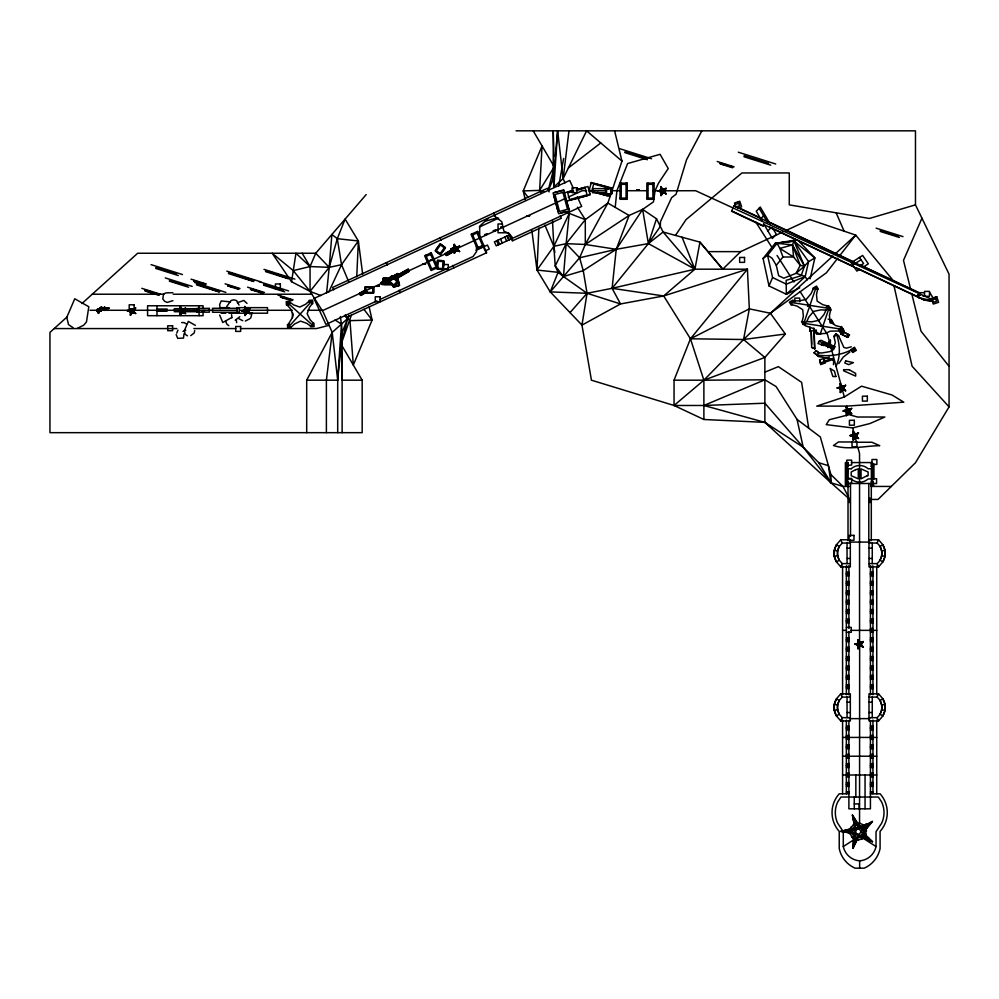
<?xml version="1.0" encoding="UTF-8"?>
<svg xmlns="http://www.w3.org/2000/svg" width="999" height="999" viewBox="0 0 999 999"><rect width="100%" height="100%" fill="white"/><g stroke="black" fill="none" stroke-linecap="round" stroke-linejoin="round"><path stroke-width="1.5" d="M99.863 310.352L99.101 309.528L99.863 310.227M833.441 364.66L833.715 361.463L832.517 359.328L818.818 356.543L814.073 352.772L816.108 350.649L818.568 352.722L821.603 353.009L829.769 351.636L833.154 349.75L835.301 342.645L833.89 335.939L835.938 333.828L838.661 335.889L843.88 347.502L846.528 348.127L851.31 346.79M830.244 323.064L831.218 319.343L831.493 322.502M356.755 276.748L358.354 240.971L345.105 219.093L337.3 238.686L329.22 267.357L326.586 293.044M848.725 498.464L830.918 482.742L818.843 462.749L803.221 447.215L764.872 422.377L703.883 419.493L674.05 405.482L591.433 380.182L581.967 325.112L550.249 291.908L537 270.042L538.886 228.034M541.371 192.745L539.635 190.384L542.045 145.954L523.251 190.934L525.237 199.763M99.95 308.329L99.875 309.465L100.724 309.665M101.361 308.703L101.423 307.655M103.172 309.265L103.259 307.829L107.467 307.817M103.284 309.053L103.259 307.817M104.87 309.215L104.945 308.092M337.699 432.667L337.699 380.182L341.458 324.101L340.347 316.521M437.712 269.068L442.545 269.393M438.299 260.439L443.131 260.764M443.369 265.821L443.893 261.638M566.321 212.337L569.243 213.424L566.146 243.656L579.62 257.767L583.241 270.617L587.062 293.281L581.967 325.112L620.541 303.946L663.686 295.954L747.414 269.193L690.459 338.786L674.05 380.182L674.05 405.482L703.883 380.182L743.568 339.51L749.337 308.866L747.414 269.193L694.917 269.193L612.1 288.324L587.062 293.281L550.249 291.908L579.62 257.767L585.302 244.468L607.854 203.084L621.965 161.089L586.613 130.832L563.149 178.609L553.896 186.913L557.654 130.832L563.149 178.609L565.022 182.867M245.167 312.65L244.942 315.472L246.054 313.049L245.467 314.298L245.167 312.65L244.942 315.472C248.439 312.562 242.582 312.774 244.393 309.827C246.99 307.405 246.054 312.337 245.279 308.117L246.541 309.553L245.579 309.752L245.442 308.903L246.603 309.852L245.279 308.117L245.642 310.052L245.442 308.903L244.193 310.277M661.188 192.844L660.988 195.592C663.573 194.156 660.426 191.009 661.513 194.418L662.075 193.244L660.988 195.592L661.213 192.782L661.513 194.418L662.112 193.182M840.584 389.697L840.359 392.52L841.483 390.097L840.883 391.346L840.584 389.697L840.359 392.52C842.981 390.971 839.722 388.012 840.883 391.346L841.445 390.172M853.421 437.437L853.233 440.197C855.856 438.698 852.622 435.664 853.758 439.011L854.32 437.837L853.233 440.197L853.458 437.375L853.758 439.011L854.345 437.774M180.494 312.537L180.27 315.347C182.892 313.798 179.633 310.839 180.794 314.173L181.356 312.999L180.27 315.347L180.469 312.6L180.794 314.173L181.393 312.924M857.504 643.144L858.054 648.788L859.165 646.378L857.766 645.804C855.731 640.646 861.5 644.917 858.391 641.445L859.652 642.869L858.69 643.069L858.553 642.22L859.714 643.169L858.391 641.445L858.753 643.368L858.553 642.22L857.304 643.593M306.693 432.667L306.693 380.182L337.699 380.182L332.205 332.405L323.451 312.512L310.052 291.383L329.22 267.357L331.88 234.478L337.3 238.686L358.354 240.971L362.674 274.201M782.891 231.98L740.659 251.636L722.752 269.193L699.949 242.133L663.099 232.018L648.363 243.594L616.233 249.313L583.241 270.617L563.473 276.536L558.066 272.327L537 270.042L553.846 246.328L566.146 243.656L585.302 244.468L629.108 215.459L616.233 249.313L612.1 288.324L620.541 303.946L587.062 293.281L563.473 276.536L566.146 243.656L585.302 219.63L607.854 203.084L629.108 215.459L642.644 209.403L653.483 201.86L655.082 190.709L658.516 183.104L668.244 168.556L660.089 154.308L627.609 163.549L616.895 190.709L615.209 207.367M348.888 315.622L347.739 318.469L341.458 324.101L342.12 332.405L341.109 344.243L362.175 380.182L362.175 432.667L49.95 432.667L49.95 332.405L66.883 317.12M553.896 186.913L553.246 178.609L553.995 169.73M337.699 380.182L342.12 332.405L347.739 318.469L341.109 344.243L351.523 314.735M548.738 189.76L553.246 178.609L557.654 130.832M101.086 309.378C98.139 305.994 102.01 309.865 100.337 307.704M100.662 307.979L101.748 307.03L99.813 307.979M129.67 311.488L129.87 310.052L130.507 312.625L132.755 312.862L133.791 311.75L135.689 313.511L133.129 312.475L135.689 313.511L133.791 311.75L132.755 312.862M129.57 311.014L131.144 311.176L130.981 308.991M133.991 310.077C133.142 314.248 135.302 308.491 132.48 309.328L131.244 310.252M244.393 309.827L242.932 311.039L244.218 311.213L241.646 310.901L244.318 310.239L242.932 311.039L244.293 311.226L244.318 310.239L246.84 308.753L248.052 309.453M244.193 311.676L244.493 310.302L239.797 310.277M245.142 312.537L245.18 309.915M248.401 312.188L247.565 311.376L249.001 312.724L246.903 312.1L248.401 312.188L247.789 311.588L247.128 312.312L249.001 312.724C248.227 310.102 245.517 312.912 248.401 312.188C249.25 307.505 247.552 316.221 244.655 312.487M453.583 248.114L454.832 246.728L455.044 247.889L454.67 245.966L456.006 247.69L454.845 246.741L454.982 247.59L455.944 247.39L454.67 245.966C457.954 249.313 451.723 245.704 454.183 248.651M453.683 249.063L452.322 248.888L453.796 248.089L451.048 248.751L453.683 249.063L453.796 248.089L452.322 248.888L453.683 249.063L453.783 247.677M455.457 250.899L454.345 253.309L454.557 250.499L454.87 252.135L455.457 250.899L454.87 252.135L454.533 250.562L454.345 253.309L455.432 250.961C451.748 249.85 459.265 252.46 457.717 248.551C458.916 245.667 452.197 247.327 456.231 246.591M457.717 249.962L457.917 248.102M664.372 192.245L665.122 188.998L663.973 189.623L666.233 188.361C661.837 188.636 667.394 194.493 661.076 192.944C658.029 187.962 664.61 191.371 661.326 188.249L662.599 189.673L661.638 189.885L661.488 189.023L662.662 189.972L661.326 188.249L661.7 190.185L661.488 189.023L660.239 190.409M660.252 191.808L660.376 190.372L657.704 191.034L660.339 191.346L658.978 191.171L660.439 190.372L658.978 191.171L660.277 191.346L657.704 191.034L660.439 190.372M662.412 193.369L661.201 192.67L661.55 189.31M839.51 388.249C840.758 392.694 838.311 383.141 843.106 386.176C847.115 388.686 838.748 391.396 843.119 389.86M839.635 388.261L838.348 388.087L839.747 387.287L837.075 387.949L839.709 388.274L839.747 387.287L837.075 387.949L839.709 388.274L841.782 390.297M840.409 388.811L840.921 386.238L842.257 385.801M846.128 412.649C848.301 415.434 845.142 407.779 843.119 411.076L845.766 411.388L844.392 411.201C845.741 407.492 851.273 410.839 849.162 409.29M845.666 411.85C845.841 406.918 849.1 412.3 846.752 408.291L848.014 409.715L847.052 409.915L846.915 409.066L848.076 410.015L846.752 408.291L847.115 410.214L846.915 409.066M846.615 412.699L846.965 409.353L848.301 408.916M849.787 410.876C849.4 414.398 850.823 408.816 849.4 411.301L848.938 412.774L847.352 413.361C845.604 410.776 849.225 412.362 846.965 413.998L846.777 412.1L847.839 413.411L849.724 412.063L851.685 413.861L849.075 412.787L850.723 413.012L849.787 412.112L851.685 413.861L849.075 412.787M852.946 437.212L855.768 437.325L856.218 435.864C858.478 434.153 854.857 440.422 852.946 437.212C850.936 435.102 854.47 431.943 856.343 434.178M855.132 433.466L849.937 435.626L852.584 435.939L852.684 434.553M852.484 436.401L852.784 435.027L849.937 435.626L852.584 435.939L851.223 435.764L852.609 434.965M853.321 437.537L853.471 434.64M858.091 645.092L858.603 642.507C865.808 642.057 857.542 646.465 862.1 646.041L860.239 645.629L860.901 644.904L861.513 645.516L860.014 645.429L862.1 646.041L860.676 644.705L861.513 645.516M850.649 831.355L850.624 828.908L840.683 831.393L850.249 832.529L845.441 831.892L849.25 832.392M851.023 831.468L850.886 827.384L854.782 823.9L858.89 826.335L859.128 827.459L855.569 828.221L854.182 821.041L858.89 826.335M849.774 832.492L851.885 837.274L853.695 837.462L853.084 834.577L855.644 833.104L856.006 829.657L853.808 827.684L855.007 824.999L859.977 823.363L863.148 824.774L863.523 826.56L860.589 826.248L858.403 824.275M865.509 835.888L866.233 828.995L865.496 830.656M335.027 319.967L341.458 324.101L332.205 332.405L326.386 380.182L326.386 432.667M563.149 178.609L568.968 130.832M184.041 333.691L183.491 338.099L177.71 338.349L176.161 334.64M98.976 310.19L98.339 309.415L100.025 309.003L100.862 310.614L98.913 309.89L99.276 308.928L100.175 309.34M99.226 310.452L98.726 309.003A2.01 2.01 0 0 1 100.187 308.566L100.587 309.303M99.875 309.315L100.1 308.216L101.636 308.079L101.998 309.702L99.5 309.74L101.186 310.677M100 309.503L100.2 308.304M101.511 308.679L101.361 308.629M101.723 309.465L101.623 308.192L100.037 308.204M104.77 309.066L104.895 308.229M106.031 308.629L104.907 309.078M320.766 295.517L310.052 291.383L291.546 281.718L295.966 253.247L310.052 266.546L329.22 267.357L341.521 264.685L358.354 240.971M292.407 317.582L293.144 314.46L290.334 308.616L287.387 305.332L287.237 302.485L290.085 302.335L293.669 304.907L299.775 307.068L305.632 304.258L308.916 301.311L311.75 301.161L311.913 304.008L309.34 307.592L307.18 313.698L309.977 319.555L312.924 322.839L313.087 325.674L310.239 325.836L306.656 323.264L300.537 321.104L294.693 323.913L291.408 326.848L288.561 327.01L288.411 324.163L292.407 317.582L292.407 312.675M99.788 311.176L98.039 310.289M99.376 311.538L101.886 309.44M558.753 186.039L563.623 158.441M701.872 130.832L686.525 159.778L676.061 194.268L671.64 197.627L660.439 221.79L660.327 226.436L648.363 243.594L612.1 288.324L663.686 295.954L694.917 269.193L699.949 242.133L722.752 269.193M821.365 345.13L822.989 342.545L834.103 347.677L832.629 349.8L831.28 348.214L826.086 345.816L817.981 343.569L819.093 341.283L820.966 340.234L835.464 346.915M833.99 349.038L834.252 347.689L832.891 348.451M194.718 330.582L194.193 332.992L190.747 335.627M457.13 248.351L457.417 247.103L456.381 247.652L457.417 247.103L456.868 248.501L458.104 246.703L456.643 247.502M863.848 827.597L862.349 830.481L860.526 827.334L866.932 823.788L863.336 829.919L861.513 826.76L864.372 825.274L860.526 827.334L866.932 823.788L862.349 830.481L863.361 827.884M796.003 239.96L775.099 243.419L763.086 258.479L768.993 285.926L786.35 294.28L805.194 276.548L808.591 261.638L814.872 257.929L798.513 240.784M810.102 278.846L814.872 257.929L793.993 241.096L775.099 243.419L793.993 241.096L797.489 239.71M98.077 312.537L99.45 311.326L98.052 309.34L97.627 310.527L99.013 311.213M99.725 311.014L99.4 310.976M548.351 189.673L553.871 168.194M99.713 309.228C99.75 306.93 102.697 310.926 100.936 308.691M250.737 317.969L252.085 312.812M591.87 190.784L593.681 184.016L609.165 188.162M607.142 195.717L595.941 192.482M99.8 308.891L100.449 308.466A3.696 3.696 0 0 0 98.464 309.091L98.489 309.94L99.326 309.815M682.042 237.213L694.917 269.193L648.363 243.594L656.505 218.793L642.644 209.403L616.233 249.313L579.62 257.767M843.218 331.418L840.396 326.848L835.751 325.599L830.057 322.003L829.445 315.409L830.456 310.801L827.459 305.956L822.814 304.707L817.12 301.124L816.495 294.518L817.519 289.922L816.008 287.5L803.845 323.289L841.895 329.27M802.859 323.876L806.755 321.566L808.815 317.12L813.636 311.376L821.066 309.852L826.036 310.115L829.944 307.792M826.036 310.115L823.975 314.548L819.168 320.304L811.725 321.828L806.755 321.566M816.383 330.032L816.383 333.703L820.354 333.691L828.958 308.379L790.896 302.41L792.407 304.832L797.04 306.081L802.734 309.665L803.358 316.271L802.347 320.866L805.344 325.711L813.136 328.484L815.684 330.557L816.383 333.703L821.29 333.703M239.785 316.733L235.177 320.292M101.249 309.328L100.649 311.176M834.327 550.349L836.425 544.755L840.758 539.772L850.324 539.772L850.324 566.883L840.758 566.883L836.425 561.9L834.327 556.318L834.327 550.349L837.599 550.936L839.285 546.453L842.257 543.044L850.324 543.044M868.993 543.044L877.06 543.044C883.328 548.151 883.328 558.503 877.06 563.611L868.993 563.611M884.977 556.318L882.891 561.9L878.546 566.883L868.993 566.883L868.993 539.772L878.546 539.772L882.891 544.755L884.977 550.349L884.977 556.318L881.717 555.719M834.327 704.395L836.425 698.801L840.758 693.83L850.324 693.83L850.324 720.928L840.758 720.928L836.425 715.958L834.327 710.364L834.327 704.395L837.599 704.982L837.599 709.777L839.285 714.248L842.257 717.657L850.324 717.657M837.599 704.982L839.285 700.499L842.257 697.09L850.324 697.09M868.993 697.09L877.06 697.09C883.328 702.197 883.328 712.549 877.06 717.657L868.993 717.657M884.977 710.364L882.891 715.958L878.546 720.928L868.993 720.928L868.993 693.83L878.546 693.83L882.891 698.801L884.977 704.395L884.977 710.364L881.717 709.777M663.523 190.797L664.76 188.998L663.036 189.947L664.06 189.385L663.786 190.634L663.299 189.785L664.76 188.998L663.523 190.797L664.06 189.385L663.036 189.947L663.523 190.797L695.629 190.709L734.228 208.479M97.964 312.999L99.201 313.012L98.102 312.662M176.736 333.142L177.959 330.057M550.249 291.908L558.066 272.327L557.567 269.268M793.993 241.096L792.419 244.88L793.593 257.005L800.236 265.334L804.457 266.121L808.591 261.638L793.993 241.096L804.457 266.121L801.161 275.687L786.151 280.344L786.35 294.28L799.724 287.837M768.993 285.926L772.577 277.535L767.557 255.269L777.085 243.319L792.419 244.88L804.457 266.121L796.141 273.289L783.815 278.197L778.671 275.724L776.298 265.334L772.077 258.229L767.557 255.269L763.086 258.479M98.152 309.453L97.103 311.388C98.514 313.886 99.338 309.765 98.127 312.412M921.94 218.219L903.496 260.364L910.576 289.011M130.132 312.3L131.543 312.862L130.944 314.098L130.607 312.525L130.419 315.272L133.017 311.838M134.003 311.476L133.404 310.951L134.553 308.679L133.404 309.303L134.091 310.552M182.605 312.924C186.401 310.152 178.609 315.721 179.67 310.639M180.569 309.215L181.681 308.579L183.379 309.328M182.867 311.913L181.206 313.074M245.766 310.439L247.69 309.128M247.527 312.038L246.303 312.949M247.277 313.049L248.614 310.739M453.883 248.152L454.408 246.978M454.57 247.752L456.081 248.089L455.744 246.541M456.668 250.899L457.917 249.513M661.076 192.944L660.664 190.16M661.813 190.572L663.049 189.648C666.271 188.711 658.466 189.373 662.886 188.873M661.925 193.319L664.273 191.771M664.572 191.796L663.985 191.271L664.672 190.871M663.324 193.182L664.31 192.02L666.258 193.831L663.711 192.795L666.258 193.831L664.36 192.07L665.309 192.969L663.711 192.795L665.309 192.969L664.36 192.07M839.61 388.736L840.659 386.388M841.183 387.487L842.419 386.576L841.77 385.751M842.632 389.81L842.956 389.086M842.694 390.097L843.68 387.462L843.106 386.176M843.943 387.312L843.743 389.16M846.49 412.987L846.091 410.202M847.239 410.601L848.476 409.69L847.814 408.866M848.738 413.211L849 412.2M853.733 433.628L853.945 434.777L853.571 432.842L854.894 434.577L853.733 433.628L853.87 434.478L854.832 434.278L853.571 432.842C854.632 436.963 854.969 432.018 852.484 435.002M854.058 435.164L855.294 434.253L856.905 435.464M855.569 437.774L855.818 436.75M857.766 645.804C863.398 647.727 856.88 643.768 858.054 648.788L859.165 646.378L858.578 647.614L857.567 644.855L856.031 644.367L858.291 643.231M858.878 643.768L860.114 642.844L861.725 644.068M860.389 646.378L861.363 643.731M850.886 827.384L850.137 829.045L851.722 828.134M850.161 834.277L850.898 832.617L853.084 834.577M856.006 829.657L859.39 828.945L860.589 826.248M857.617 836.7L858.079 835.651L854.744 834.165L854.982 842.269L857.617 836.7L856.18 839.572L854.744 834.165L854.982 842.269L858.079 835.651L856.18 839.572M856.98 839.622L853.758 837.886L852.946 848.363L856.98 839.622L854.882 843.993L853.758 837.886L852.946 848.363L857.092 839.372L854.882 843.993M866.245 834.227L864.672 835.139L864.06 832.254L865.259 829.557L864.098 827.559M861.613 839.372L862.349 837.711L859.415 837.399L856.867 838.873L858.216 840.097L863.186 838.461M133.891 310.152L134.553 308.679L133.342 309.34L135.664 308.042L133.829 310.19L135.664 308.042L133.404 309.303M457.317 247.327L459.577 246.066L457.754 248.214L458.466 246.716L456.393 247.365M843.343 386.538L845.604 385.277L843.768 387.425L844.492 385.914L842.419 386.576M856.705 435.064L857.367 433.591L856.218 434.215L858.478 432.954L856.705 435.064L858.478 432.954L856.218 434.215L856.705 435.064L857.367 433.591L856.155 434.253M861.525 643.656L862.174 642.195L861.038 642.807L863.298 641.545L861.525 643.656L863.298 641.545L861.038 642.807L861.525 643.656L862.174 642.195L860.976 642.844M865.858 829.282L868.293 823.825L865.097 825.549L872.439 821.428L865.858 829.282L864.41 827.309M840.758 566.883L842.257 563.611L850.324 563.611M877.06 543.044L878.546 539.772M840.758 720.928L842.257 717.657M877.06 697.09L878.546 693.83M328.683 292.095L341.521 264.685L337.3 238.686M454.707 249.775L455.207 250.949L455.719 249.9L454.707 249.775L454.895 251.673L455.719 249.9L454.832 249.5M454.895 251.673L455.594 250.175L455.207 250.949M763.935 224.375L763.149 226.061L731.543 211.189L734.19 205.582L760.289 217.869M765.796 220.454L854.133 262.125M763.848 224.588L924.262 300.075L931.905 300.999M933.403 301.223L924.262 300.075M246.054 313.049L245.467 314.298L245.13 312.724M457.08 246.965L457.817 248.177L458.466 246.716L457.255 247.365L457.492 249.75M843.768 387.425L844.492 385.914L843.281 386.576L843.83 387.387L845.604 385.277L843.281 386.576M850.087 410.901L850.536 409.041L848.476 409.69M859.14 646.44L858.578 647.614L858.278 645.978M821.89 344.842L822.989 342.545M854.108 437.824L854.495 437.05L853.596 436.65L854.108 437.824L854.62 436.775L853.72 436.376L853.783 438.561L854.62 436.775L853.783 438.561L853.72 436.376L854.108 437.824L855.993 437.537M566.146 243.656L555.219 265.984L558.066 272.327M835.963 366.496C840.796 356.618 839.959 344.63 836.625 334.403L835.938 333.828M838.81 363.536L843.231 357.093L849.899 351.998M306.693 380.182L332.205 332.405M846.066 466.608L846.74 465.459L848.014 466.608L846.066 466.608L846.066 463.261L848.014 463.261M847.651 465.984L846.428 465.984L846.428 463.886L847.651 463.886L847.352 483.291L848.014 484.44L846.066 484.44L846.74 483.291L846.74 460.139L851.648 460.139L851.648 465.047L846.428 465.372L847.651 465.372L847.651 464.085L846.428 464.085L847.651 464.085M871.303 466.608L871.965 465.459L873.251 466.608L871.303 466.608L871.303 463.261L871.965 464.41L876.872 464.41L876.872 459.503L871.965 459.503L871.965 483.291L871.303 484.44L873.251 484.44L872.577 483.291L872.889 463.886L871.665 463.886L871.665 465.984L872.889 465.984L872.889 463.886M516.046 130.832L915.471 130.832L915.471 204.857L949.05 274.151L949.05 406.88L915.471 462.749L878.046 499.438L870.629 499.438M527.784 196.915L523.251 190.934L539.635 190.384L554.245 166.771L533.191 130.832M675.486 235.414L686.088 219.568L741.957 172.952L789.272 172.952L789.272 204.857L869.417 218.469L915.471 204.857M456.868 248.501L458.104 246.703L456.381 247.652M841.021 333.941L842.644 331.568L844.043 332.192L849.475 335.002L847.851 337.375L840.634 333.803L847.851 337.375M842.419 334.565L844.043 332.192M846.553 336.825L848.176 334.465L849.475 335.002M98.764 309.653L99.313 310.102L98.664 309.315A1.786 1.723 -41.4 0 1 99.713 308.479L100.125 308.641A1.786 1.786 0 0 0 98.839 309.041M226.661 306.643L231.044 300.487L233.828 299.825L236.663 300.637L239.061 305.07M435.801 251.311L439.71 254.171M440.909 244.33L444.805 247.19M837.724 258.217L826.373 272.814L770.379 313.236L743.568 339.51L690.459 338.786L663.686 295.954M839.622 255.781L855.718 235.102L892.644 279.857M776.298 265.334L782.941 257.005L793.593 257.005L779.882 248.426L777.085 243.319M457.754 248.214L459.577 246.066L457.255 247.365M849.824 410.539L851.66 408.391L849.038 409.565L849.2 410.339M366.183 194.58L315.746 253.247L310.052 266.546L310.052 291.383L293.269 270.617L272.19 253.247L291.546 281.718M703.883 419.493L703.883 380.182L690.459 338.786L749.337 308.866L770.379 313.236L785.364 334.003L764.872 357.455L703.883 380.182L674.05 380.182M570.029 312.612L587.062 293.281M288.561 327.01L311.75 301.161M130.494 308.941L129.97 310.115L130.657 309.715M132.954 312.412L131.993 311.551L133.404 310.951M183.029 312.687L182.018 312.4L182.168 311.276M182.929 312.5L183.591 311.775L185.539 313.574L182.992 312.55L185.539 313.574L183.591 311.775L184.59 312.724L182.992 312.55L184.59 312.724L183.641 311.825M247.702 312.812L246.516 311.75L247.927 311.139M456.868 250.449L455.919 249.588L457.33 248.976L456.456 247.327M457.005 250.462L457.704 249.787L459.602 251.548L457.055 250.512L459.602 251.548L457.704 249.787L458.653 250.687L457.055 250.512L458.653 250.687L457.704 249.787M663.523 192.732L662.574 191.87L663.985 191.271M842.894 389.647L841.945 388.798L843.356 388.186M843.73 388.986L843.019 389.672L845.629 390.746L843.73 388.986L845.629 390.746L843.019 389.672L844.679 389.885L843.73 388.986L844.679 389.885L843.081 389.722M848.151 412.687L847.989 411.913L849.4 411.301M854.982 437.25L854.807 436.476L856.218 435.864M860.576 645.928L859.627 645.067L861.038 644.455M860.713 645.941L861.363 645.217L863.323 647.027L860.763 645.991L863.323 647.027L861.363 645.217L862.362 646.166L860.763 645.991L862.362 646.166L861.425 645.267M859.415 837.399L858.803 834.515L861.126 831.942L864.06 832.254M861.088 836.625L863.523 833.915L862.674 833.141L860.239 835.851L868.019 838.136L863.523 833.915L865.821 836.163L860.239 835.851L868.019 838.136L862.674 833.141L865.821 836.163M760.726 218.818L763.586 215.734M767.894 230.956L770.753 227.872M847.651 482.33L846.428 482.33L847.651 482.33L847.651 483.616L846.428 483.616L851.648 483.291L851.648 478.384L846.74 478.384M872.577 464.41L871.965 464.41M872.889 482.33L871.665 482.33L872.889 482.33C871.353 484.727 872.664 482.904 876.573 483.616L876.573 478.708L871.665 478.708L871.665 483.828L872.889 483.828M818.818 356.543L816.782 355.057L819.08 352.659M834.315 336.8L836.625 334.403L838.661 335.889M98.077 309.315L97.115 311.126L96.965 309.765L98.089 308.691L99.026 309.315L98.077 308.728L97.115 310.364M387.987 279.533L396.953 274.363L397.877 275.961L388.911 281.131L387.987 279.533L392.07 275.612L398.189 281.718L393.606 286.301L388.074 280.756M389.947 278.059L391.496 276.186M390.359 278.471L392.07 276.76M393.032 285.726L389.235 281.593M397.602 281.144L394.468 278.334M98.239 309.203L97.09 310.477M487.662 218.769L479.695 226.186L479.695 236.751M98.027 308.903L97.415 310.152M770.379 313.236L832.954 255.944M835.239 253.858L855.718 235.102L809.652 219.518L785.714 230.669M98.277 309.578L97.615 309.927M98.227 310.364L99.638 311.151M97.103 311.388L98.377 310.227M98.714 310.677L99.45 308.766L101.948 309.503M99.038 310.976L99.301 311.463M81.881 303.584L137.662 253.247L315.746 253.247L329.22 267.357M244.056 311.263C245.979 308.978 245.429 312.837 243.269 311.176L245.017 310.414L244.917 311.388L244.056 311.263L245.329 310.452L243.269 311.176L245.217 311.426L244.056 311.263L245.03 312.812M660.114 191.396C662.025 189.111 661.475 192.969 659.328 191.308L661.076 190.547L660.963 191.521L660.114 191.396L661.375 190.572L659.328 191.308L661.276 191.546L660.514 191.658M852.347 435.989C854.27 433.703 853.72 437.562 851.56 435.901L853.308 435.139L853.208 436.113L852.347 435.989L853.621 435.164L851.56 435.901L853.508 436.138L852.347 435.989L854.595 437.674M850.549 831.93L853.221 829.557L854.357 829.682L853.983 833.303L846.727 832.404L853.221 829.557M249.85 318.743L245.367 321.029M99.925 308.129C101.111 305.706 104.133 308.791 101.573 309.078M101.074 309.19L101.611 310.002M100.574 308.192C100.899 311.388 103.421 307.18 102.173 308.666M568.381 167.957L600.774 142.957M850.836 831.955L854.357 829.682L846.727 832.404L853.983 833.303L849.662 832.716L852.846 833.191M859.652 868.168L859.652 860.838A18.082 18.082 0 0 1 843.293 846.553L853.333 840.084M852.759 265.022L861.051 259.777M860.039 265.771L863.586 263.524L859.477 257.455M859.427 269.48L856.88 271.091L851.185 262.7L862.649 255.444L868.343 263.836L863.248 267.058M844.317 396.978L861.538 386.176L892.02 394.992L903.783 402.185L846.777 406.118L816.732 406.118L844.317 396.978L842.294 389.473M790.896 302.41L793.818 300.687L798.788 300.949L806.218 299.413L811.038 293.669L813.099 289.223L816.008 287.5M792.232 304.558L791.245 305.145L789.397 302.173L792.969 300.062L793.481 300.874M817.344 289.648L818.331 289.061L816.495 286.089L812.924 288.212L813.436 289.023M802.509 321.154L801.523 321.74L803.346 324.675L804.332 324.088M826.235 307.055L828.608 305.644L831.268 309.94L830.281 310.527M804.67 324.638L805.469 324.163M805.169 325.437L805.194 324.338M840.571 327.123L841.558 326.536L844.205 330.831L840.646 332.942L838.586 329.62M839.235 329.97L841.495 328.621M839.31 330.095L841.57 328.746M842.881 328.683L838.985 330.994L830.194 331.156L825.549 333.466L820.354 333.691M841.146 330.681L842.332 329.982M839.922 331.78L841.32 330.956M851.697 349.662C841.195 355.357 828.508 356.643 816.782 355.057M851.435 350.362L854.008 348.826M852.259 351.685L854.832 350.149L853.508 348.002M131.481 312.724L132.168 312.325M181.356 309.303L182.168 308.629M179.52 311.563L181.855 311.626M182.018 312.4L180.482 312.412M246.678 312.525L246.366 313.249M359.603 293.581L360.514 295.18M365.834 289.985L366.758 291.583M390.072 277.272L381.006 282.505L382.242 284.64L390.447 279.895M381.168 282.767L382.08 284.365M389.373 278.034L382.018 282.28L382.942 283.866L387.837 281.044M396.84 274.163L387.837 279.27M386.95 280.145L387.862 281.73M398.002 273.751L398.613 275.524M397.202 275.824L398.114 277.422M408.254 269.443L409.178 271.041M445.404 253.709L446.316 255.307M447.515 254.97L456.481 249.8M456.081 250.362L455.756 251.086M456.93 249.875L457.617 249.475M455.269 251.036L457.092 250.649M661.226 190.035L660.439 189.96M662.05 193.044L662.737 192.657M840.596 386.963L839.809 386.875M841.42 389.972L842.107 389.573M845.966 410.477L846.653 410.077M854.32 434.14L855.856 434.128M861.163 642.782L858.341 642.657M859.103 646.241L859.789 645.841M851.26 829.17L853.808 827.684M823.426 345.542L824.774 344.792M826.086 345.816L827.447 345.055M865.234 825.449L872.439 821.428L865.621 829.42L868.293 823.825L864.922 825.649M231.606 317.607L222.765 322.49L219.655 315.035M839.809 387.3L838.348 388.087L839.709 388.274M852.684 434.965L851.223 435.764L852.509 435.939M846.802 831.156L850.898 828.933L840.683 831.393L849.113 832.392M77.51 328.246L83.691 325.212L86.463 321.953L88.824 306.743L74.75 298.776L66.783 317.332L68.506 324.575L73.014 327.647M479.408 226.998L498.701 218.094M555.769 202.909L323.326 310.277L307.817 310.277M557.167 202.26L565.496 198.414M568.281 197.128L582.167 190.709L586.563 190.709M476.098 250.287L487.45 245.055L489.285 249.038L485.764 250.674M376.873 300.936L325.949 324.438L313.973 298.501L569.717 180.457L573.501 188.649M379.695 299.625L473.051 256.531L476.486 251.711L476.486 246.241M183.017 331.468L185.777 330.194M97.527 310.652L96.878 311.139L97.59 311.039M97.552 310.801L97.665 311.426M97.565 311.001L98.239 310.701M472.602 234.915L477.047 232.967M426.211 256.343L430.656 254.395M477.01 248.002L483.653 245.105M430.631 269.43L437.262 266.533M849.237 486.438L842.994 486.438L830.918 482.742L803.221 447.215L797.04 419.405L776.086 386.551L764.872 379.82L703.883 405.482L674.05 405.482M100.062 308.978L100.699 308.703M764.872 372.152L778.371 366.645L801.635 382.367L808.691 428.196M807.142 279.932L805.194 276.548L786.35 284.166L772.577 277.535M809.889 331.181L809.964 327.297L809.889 331.181L813.898 330.544M811.663 347.34L814.772 348.713L811.663 347.34L811.213 330.919L811.7 344.305M100.462 307.792L101.461 309.053M237.312 302.759L243.868 300.437L247.015 303.434M820.716 364.51L819.642 359.89L823.775 358.516L824.674 361.513L820.541 362.887L820.716 364.51L824.849 363.137L823.775 358.516M823.825 358.966L829.345 357.13M824.475 361.139L832.754 358.379M833.266 359.428L824.6 362.3L824.849 363.137M735.014 204.545L738.835 203.284M737.649 208.167L741.608 206.855L739.797 201.249L734.515 202.997L735.826 207.055L739.647 205.794L738.336 201.736M931.992 300L935.813 298.738M932.804 302.497L936.625 301.236L935.314 297.19M172.914 300.674L167.12 302.41L164.523 301.223L162.775 298.851L163.599 293.868L166.171 292.907L172.864 292.707M100.637 311.126L101.286 309.29M484.94 221.291L496.94 217.919M553.621 194.867L558.154 211.8M564.522 192.795L573.326 190.447M576.248 189.66L587.961 186.513L590.209 194.867L566.758 201.149M573.389 190.672L567.482 192.008M577.772 189.498L585.002 187.312M573.538 191.234L567.694 192.795L569.505 199.575L587.037 194.867L585.214 188.099L576.46 190.447M589.135 194.305L589.997 194.081M569.655 200.137L587.25 195.667M568.843 208.941L566.183 200.574M565.209 211.413L560.039 213.411M393.606 278.084L397.352 277.085L399.6 285.439L393.344 287.113L392.407 283.616M394.443 278.709L396.778 278.084L398.601 284.852L393.918 286.114M397.565 277.872L399.388 284.653M329.096 325.324L316.496 328.571L240.447 328.571M852.646 427.922L869.954 423.539L884.852 417.02L857.479 417.02L849.075 414.672L829.332 419.73L826.223 424.625L852.646 427.922L854.195 433.653M100.375 311.051L101.336 310.814M293.269 270.617L310.052 266.546L302.173 253.247M453.796 248.089L451.048 248.751L453.621 249.051M244.393 310.252L241.646 310.901L244.293 311.226M104.808 307.942L102.86 308.004M109.415 307.942L103.259 307.979M108.841 308.616L106.893 308.679M131.131 309.865C133.479 308.828 130.057 310.639 130.919 308.703M181.606 308.791L180.394 307.642L180.644 309.003L180.132 306.381L181.606 308.791L180.644 309.003L180.132 306.381L181.606 308.791L180.394 307.642L180.632 308.928M246.84 308.753L245.317 309.116L245.067 307.767L246.278 308.916L245.067 307.767L245.304 309.053L244.792 306.506L246.254 308.841L244.792 306.506L245.317 309.116M846.765 409.215L846.54 407.929L847.739 409.078L846.265 406.668L846.79 409.29L847.739 409.078L846.265 406.668L846.79 409.29L846.54 407.929L847.726 409.016M854.57 433.641L853.596 433.766L853.084 431.231L854.57 433.641L853.358 432.492L853.608 433.841L853.358 432.492L854.57 433.641L853.084 431.231L853.608 433.841M859.939 642.07L858.428 642.444L858.178 641.083L859.377 642.232L858.178 641.083L858.403 642.369L857.904 639.835L859.365 642.17M834.327 556.318L837.599 555.719L837.599 550.936M881.717 550.936L884.977 550.349M834.327 710.364L837.599 709.777M881.717 704.982L884.977 704.395M852.035 442.008L852.035 446.915L856.942 446.915L856.942 442.008L838.473 441.958L833.478 445.542C848.713 450.399 864.335 445.854 879.744 445.691L871.877 442.257L856.505 442.257L854.969 436.526M785.364 334.003L743.568 339.51L764.872 357.455L764.872 422.377L830.918 482.742L830.918 474.587L820.354 436.988L797.04 419.405M456.531 250.15L457.804 250.037C456.393 248.127 455.719 251.323 458.391 250.562L457.192 249.425M183.741 312.063C180.844 312.787 183.554 309.99 184.328 312.6L182.467 312.188L183.117 311.463L183.741 312.063L182.23 311.988L184.328 312.6L182.892 311.251L183.554 311.513M288.736 304.932L286.413 305.057L286.226 301.573L289.698 301.386L289.835 303.708M311.888 303.684L312.862 303.634L312.662 300.15L309.19 300.337L309.315 302.66M289.785 324.413L287.462 324.538L287.65 328.022L291.134 327.834L291.084 326.873M312.949 323.164L313.911 323.114L314.098 326.586L310.614 326.785L310.564 325.811M344.643 315.472L349.975 320.629L372.103 320.08L369.131 306.83M703.883 380.182L764.872 379.82M621.216 184.34L626.073 184.34M648.039 184.34L652.896 184.34M636.937 190.085L638.861 190.085M589.497 190.709L592.419 190.709M592.981 190.709L605.581 190.709M612.012 190.709L621.028 190.709M627.247 190.709L647.452 190.709M653.109 190.709L660.626 190.709M620.029 198.102L627.26 198.102M646.852 198.102L654.095 198.102M527.322 216.046L529.245 216.046M502.41 223.976L498.026 223.976L498.026 232.779L508.266 232.779M501.236 227.135L503.159 227.035M493.768 230.582L495.691 230.582M708.666 251.636L740.659 251.636M430.756 259.927L432.679 259.927M423.176 264.086L425.099 264.086M391.783 278.084L383.129 278.084L383.129 284.553L391.783 284.553M386.75 278.321L383.953 278.084M383.129 278.896L383.366 282.53M389.56 278.896L383.953 278.896L383.953 282.53M383.953 283.741L390.959 283.741M376.96 286.226L378.883 286.226M364.985 287.575L365.222 291.196M373.626 287.575L373.626 292.407M365.796 292.407L372.814 292.407L372.814 287.575L365.796 287.575L365.796 291.196M924.312 292.682L918.73 292.682L918.73 297.827L931.955 300.474M365.796 292.994L372.814 293.231M92.258 294.218L163.898 294.218M173.239 294.218L311.863 294.218M918.331 294.905L920.241 294.805M925.074 295.891L923.151 296.291L929.482 296.291L929.482 291.383L924.574 291.383L924.55 296.291M923.551 296.141L924.912 296.291M807.954 306.131L809.877 306.131M221.116 307.642L228.908 307.642M236.713 307.642L267.507 307.642L267.507 313.199L228.908 313.199M103.259 308.104L107.467 308.104M199.101 308.691L174.326 308.691L174.326 311.713L199.101 311.713M156.993 309.041L167.02 309.041L167.02 311.213L156.993 311.213M90.047 310.277L97.827 310.277L98.002 309.578M100.936 310.277L130.469 310.277M133.579 310.277L237.312 310.277M247.49 310.277L292.32 310.277M161.975 310.889L163.898 310.889M178.147 310.889L180.07 310.889M185.589 310.889L187.5 310.889M192.382 310.889L194.305 310.889M202.397 310.889L204.32 310.889M221.116 313.199L225.786 313.199M54.196 328.571L176.811 328.571M193.881 328.571L235.789 328.571M362.175 380.182L342.12 380.182L341.159 345.741M848.388 462.562L845.379 462.562L845.379 485.139L848.388 485.139M851.385 462.562L872.439 462.562M846.066 484.44L846.066 481.093L848.014 481.093M871.665 481.718L872.889 481.718M872.577 482.242L871.303 481.093L871.303 540.621M871.303 483.491L848.014 483.491L848.014 540.621M847.651 483.828L846.428 483.828L846.428 481.718L847.651 481.718L846.74 482.242L846.066 481.093M870.928 485.139L873.938 485.139M871.053 486.438L891.308 486.438M848.775 498.489L849.962 498.451L849.962 502.41L848.775 502.372M869.467 498.489L870.653 498.451L870.653 502.41L869.467 502.372M848.775 498.926L849.962 498.926M869.467 498.926L870.653 498.926M848.775 501.848L849.962 501.848M849.475 542.082L869.842 542.082M847.052 548.189L850.324 548.189M868.993 548.189L872.264 548.189M847.052 558.466L850.324 558.466M868.993 558.466L872.264 558.466M846.365 566.508L848.888 566.508M870.429 566.508L872.951 566.508M846.365 572.04L848.888 572.04M870.429 572.04L872.951 572.04M846.365 573.314L848.888 573.314M870.429 573.314L872.951 573.314M846.365 573.975L848.888 573.975M870.429 573.975L872.951 573.975M846.365 574.637L848.888 574.637M870.429 574.637L872.951 574.637M846.365 575.911L848.888 575.911M870.429 575.911L872.951 575.911M846.365 581.43L848.888 581.43M870.429 581.43L872.951 581.43M846.365 582.704L848.888 582.704M870.429 582.704L872.951 582.704M846.365 583.366L848.888 583.366M870.429 583.366L872.951 583.366M846.365 584.028L848.888 584.028M870.429 584.028L872.951 584.028M846.365 585.302L848.888 585.302M870.429 585.302L872.951 585.302M846.365 590.834L848.888 590.834M870.429 590.834L872.951 590.834M846.365 592.107L848.888 592.107M870.429 592.107L872.951 592.107M846.365 592.769L848.888 592.769M870.429 592.769L872.951 592.769M846.365 593.431L848.888 593.431M870.429 593.431L872.951 593.431M846.365 594.705L848.888 594.705M870.429 594.705L872.951 594.705M846.365 600.224L848.888 600.224M870.429 600.224L872.951 600.224M846.365 601.498L848.888 601.498M870.429 601.498L872.951 601.498M846.365 602.16L848.888 602.16M870.429 602.16L872.951 602.16M846.365 602.822L848.888 602.822M870.429 602.822L872.951 602.822M846.365 604.095L848.888 604.095M870.429 604.095L872.951 604.095M846.365 609.627L848.888 609.627M870.429 609.627L872.951 609.627M846.365 610.901L848.888 610.901M870.429 610.901L872.951 610.901M846.365 611.563L848.888 611.563M870.429 611.563L872.951 611.563M846.365 612.225L848.888 612.225M870.429 612.225L872.951 612.225M846.365 613.498L848.888 613.498M870.429 613.498L872.951 613.498M846.365 619.018L848.888 619.018M870.429 619.018L872.951 619.018M846.365 620.292L848.888 620.292M870.429 620.292L872.951 620.292M846.365 620.953L848.888 620.953M870.429 620.953L872.951 620.953M846.365 621.615L848.888 621.615M870.429 621.615L872.951 621.615M846.365 622.889L848.888 622.889M870.429 622.889L872.951 622.889M846.365 627.384L851.273 627.384L851.273 632.292L846.365 632.292M870.429 628.421L872.951 628.421M870.429 629.695L872.951 629.695M842.582 630.357L846.365 630.357M850.798 630.357L869.992 630.357M870.429 630.357L876.735 630.357M870.429 631.018L872.951 631.018M870.429 632.292L872.951 632.292M846.365 637.812L848.888 637.812M870.429 637.812L872.951 637.812M846.365 639.085L848.888 639.085M870.429 639.085L872.951 639.085M846.365 639.747L848.888 639.747M870.429 639.747L872.951 639.747M846.365 640.409L848.888 640.409M870.429 640.409L872.951 640.409M846.365 641.683L848.888 641.683M870.429 641.683L872.951 641.683M846.365 647.215L848.888 647.215M870.429 647.215L872.951 647.215M846.365 648.488L848.888 648.488M870.429 648.488L872.951 648.488M846.365 649.15L848.888 649.15M870.429 649.15L872.951 649.15M846.365 649.812L848.888 649.812M870.429 649.812L872.951 649.812M846.365 651.086L848.888 651.086M870.429 651.086L872.951 651.086M846.365 656.605L848.888 656.605M870.429 656.605L872.951 656.605M846.365 657.879L848.888 657.879M870.429 657.879L872.951 657.879M846.365 658.541L848.888 658.541M870.429 658.541L872.951 658.541M846.365 659.203L848.888 659.203M870.429 659.203L872.951 659.203M846.365 660.476L848.888 660.476M870.429 660.476L872.951 660.476M846.365 666.008L848.888 666.008M870.429 666.008L872.951 666.008M846.365 667.282L848.888 667.282M870.429 667.282L872.951 667.282M846.365 667.944L848.888 667.944M870.429 667.944L872.951 667.944M846.365 668.606L848.888 668.606M870.429 668.606L872.951 668.606M846.365 669.879L848.888 669.879M870.429 669.879L872.951 669.879M846.365 675.399L848.888 675.399M870.429 675.399L872.951 675.399M846.365 676.673L848.888 676.673M870.429 676.673L872.951 676.673M846.365 677.334L848.888 677.334M870.429 677.334L872.951 677.334M846.365 677.996L848.888 677.996M870.429 677.996L872.951 677.996M846.365 679.27L848.888 679.27M870.429 679.27L872.951 679.27M846.365 684.802L848.888 684.802M870.429 684.802L872.951 684.802M846.365 686.076L848.888 686.076M870.429 686.076L872.951 686.076M846.365 686.738L848.888 686.738M870.429 686.738L872.951 686.738M846.365 687.399L848.888 687.399M870.429 687.399L872.951 687.399M846.365 688.673L848.888 688.673M870.429 688.673L872.951 688.673M846.365 694.193L848.888 694.193M870.429 694.193L872.951 694.193M847.052 702.235L850.324 702.235M868.993 702.235L872.264 702.235M847.052 712.524L850.324 712.524M868.993 712.524L872.264 712.524M849.475 718.631L869.842 718.631M846.365 726.086L848.888 726.086M870.429 726.086L872.951 726.086M846.365 727.359L848.888 727.359M870.429 727.359L872.951 727.359M846.365 728.021L848.888 728.021M870.429 728.021L872.951 728.021M846.365 728.683L848.888 728.683M870.429 728.683L872.951 728.683M846.365 729.957L848.888 729.957M870.429 729.957L872.951 729.957M846.365 735.489L848.888 735.489M870.429 735.489L872.951 735.489M846.365 736.75L848.888 736.75M870.429 736.75L872.951 736.75M842.582 737.424L876.735 737.424M846.365 738.086L848.888 738.086M870.429 738.086L872.951 738.086M846.365 739.347L848.888 739.347M870.429 739.347L872.951 739.347M846.365 744.879L848.888 744.879M870.429 744.879L872.951 744.879M846.365 746.153L848.888 746.153M870.429 746.153L872.951 746.153M846.365 746.815L848.888 746.815M870.429 746.815L872.951 746.815M846.365 747.477L848.888 747.477M870.429 747.477L872.951 747.477M846.365 748.75L848.888 748.75M870.429 748.75L872.951 748.75M846.365 754.282L848.888 754.282M870.429 754.282L872.951 754.282M846.365 755.544L848.888 755.544M870.429 755.544L872.951 755.544M842.582 756.218L876.735 756.218M846.365 756.88L848.888 756.88M870.429 756.88L872.951 756.88M846.365 758.141L848.888 758.141M870.429 758.141L872.951 758.141M846.365 763.673L848.888 763.673M870.429 763.673L872.951 763.673M846.365 764.947L848.888 764.947M870.429 764.947L872.951 764.947M846.365 765.609L848.888 765.609M870.429 765.609L872.951 765.609M846.365 766.27L848.888 766.27M870.429 766.27L872.951 766.27M846.365 767.544L848.888 767.544M870.429 767.544L872.951 767.544M846.365 773.076L848.888 773.076M870.429 773.076L872.951 773.076M846.365 774.337L848.888 774.337M870.429 774.337L872.951 774.337M842.582 774.999L876.735 774.999M846.365 775.674L848.888 775.674M870.429 775.674L872.951 775.674M846.365 776.935L848.888 776.935M870.429 776.935L872.951 776.935M846.365 782.467L848.888 782.467M870.429 782.467L872.951 782.467M846.365 783.74L848.888 783.74M870.429 783.74L872.951 783.74M846.365 784.402L848.888 784.402M870.429 784.402L872.951 784.402M846.365 785.064L848.888 785.064M870.429 785.064L872.951 785.064M846.365 786.338L848.888 786.338M870.429 786.338L872.951 786.338M846.365 791.87L848.888 791.87M870.429 791.87L872.951 791.87M846.365 793.131L848.888 793.131M870.429 793.131L872.951 793.131M848.888 793.793L839.235 793.793A28.172 28.172 0 0 0 839.235 831.405L839.235 848.501A27.385 27.385 0 0 0 855.132 868.168L864.185 868.168A27.385 27.385 0 0 0 880.082 848.501L880.082 831.405A28.172 28.172 0 0 0 880.082 793.793L870.429 793.793M854.27 803.908L859.177 803.908L859.177 808.815M181.631 322.565L184.228 322.64L186.538 324.013M437.437 261.201L436.95 268.194M661.063 189.261L662.075 189.548M660.976 192.47L662.349 193.082M454.632 247.178L457.442 247.302M230.569 301.91L221.229 300.936L219.618 304.67L220.28 308.666M179.995 312.362L181.693 313.124M843.468 386.501L843.144 387.225M840.196 387.849L840.983 387.937M846.702 409.503L847.664 410.364M846.253 410.976L847.04 411.051M858.029 645.654L859.415 646.266M858.166 823.176L859.977 823.363M853.196 824.812L855.007 824.999M856.405 839.909L858.216 840.097M247.652 312.675L249.25 312.837L248.252 311.888L249.25 312.837L247.602 312.625L248.314 311.938L250.212 313.698L247.602 312.625L250.212 313.698L248.252 311.888M849.125 412.837L850.723 413.012L849.724 412.063M855.943 437.387L857.542 437.562C855.556 435.264 855.606 438.973 858.503 438.424L856.605 436.663M863.036 837.949L868.98 838.586L865.271 835.064L862.836 837.774L872.539 841.782L865.471 835.239M845.766 411.388L843.119 411.076L845.866 410.414L844.392 411.201L845.691 411.376M616.233 249.313L585.302 244.468L585.302 219.63L577.422 207.205M805.194 276.548L796.141 273.289L800.236 265.334L792.419 244.88L779.882 248.426L782.941 257.005M593.831 183.454L607.916 187.225M591.071 183.304L591.82 183.516M611.026 188.661L611.788 188.861M589.248 190.085L590.009 190.285M597.502 192.295L607.355 194.93M609.215 195.429L609.964 195.629M539.635 190.384L543.631 191.458M828.134 319.156L831.792 320.192L833.803 323.951M818.843 462.749L828.421 465.696L830.918 482.742M738.311 152.21L775.711 164.011M744.143 155.694L768.568 163.399M743.98 156.731L770.753 165.172M717.182 161.501L734.078 166.821M720.229 162.974L726.023 164.798M728.883 165.697L731.73 166.596M720.466 163.386L732.679 167.245M720.267 163.611L725.249 165.185M720.092 163.848L732.592 167.782M876.123 228.159L902.984 236.626M880.306 230.657L897.851 236.189M620.104 148.814L651.548 158.729M880.194 231.406L899.425 237.475M625.012 151.736L645.541 158.204M624.875 152.61L647.377 159.703M263.986 269.368L294.917 279.121M267.844 271.204L273.064 272.852M278.284 274.5L288.898 277.847M265.809 270.979L288.174 278.034M279.158 275.524L288.286 278.409M265.472 271.566L288.349 278.771M226.81 271.154L260.851 281.88M259.053 281.606L288.611 290.921M231.069 273.177L236.8 274.987M242.545 276.798L254.221 280.482M228.821 272.927L253.421 280.682M243.494 277.934L253.546 281.094M263.661 284.365L282.967 290.447M228.446 273.564L253.621 281.506M263.536 285.19L284.69 291.858M277.822 295.017L293.169 299.862M280.582 296.353L285.851 298.014M288.449 298.838L291.034 299.65M280.794 296.74L291.895 300.237M280.619 296.94L285.152 298.364M280.457 297.153L291.82 300.736M247.59 287.175L264.485 292.495M250.637 288.636L256.431 290.472M259.29 291.371L262.138 292.27M250.874 289.061L263.087 292.907M250.674 289.285L255.669 290.859M250.499 289.51L262.999 293.456M225.087 283.816L239.985 288.511M227.772 285.115L232.879 286.725M235.402 287.512L237.912 288.311M227.972 285.477L238.749 288.873M227.797 285.677L232.205 287.063M227.647 285.876L238.674 289.36M151.036 264.635L182.467 274.55M155.931 267.57L176.461 274.038M191.046 279.171L206.393 284.016M155.807 268.444L178.309 275.537M193.806 280.507L199.076 282.168M201.673 282.979L204.258 283.803M194.018 280.881L205.12 284.39M193.843 281.081L198.376 282.517M193.681 281.306L205.045 284.877M194.917 282.63L225.861 292.382M198.789 284.465L203.996 286.101M209.216 287.749L219.842 291.096M196.741 284.228L219.106 291.283M210.09 288.786L219.218 291.658M196.403 284.815L219.28 292.033M165.31 277.922L192.17 286.388M169.493 280.419L187.038 285.951M169.38 281.169L188.611 287.225M141.783 288.324L160.627 294.268M145.18 289.972L151.648 292.008M154.833 293.007L158.004 294.018M145.442 290.434L159.066 294.73M145.23 290.684L150.787 292.432M145.03 290.946L158.978 295.342M842.644 331.568L848.176 334.465M101.573 310.439L98.064 309.053M585.302 219.63L569.243 213.424L553.846 246.328L555.219 265.984L563.473 276.536M661.725 191.496L662.574 191.87M841.096 388.411L841.945 388.798M847.14 411.538L847.989 411.913M455.069 249.213L455.919 249.588M853.958 436.088L854.807 436.476M245.667 311.363L246.516 311.75M182.892 309.278L181.681 308.579M131.144 311.176L131.993 311.551M858.778 644.692L859.627 645.067M855.644 833.104L858.803 834.515M735.027 208.841L930.656 298.863M819.093 341.283L822.477 342.832M861.15 265.422L920.067 293.144M734.053 205.869L919.917 293.331M769.567 227.035L854.008 266.758M856.817 268.082L924.362 299.875M731.68 210.901L763.286 225.774M238.898 318.718L242.732 320.716M815.833 331.943L818.968 333.703M195.367 325.374L188.336 321.391L184.353 330.681L185.215 334.303L187.462 335.826M99.725 310.127L100.424 310.539M862.224 837.661L876.023 846.553A18.082 18.082 0 0 1 859.652 860.838M439.76 244.505L435.626 250.175M444.992 248.326L440.846 253.996M818.368 352.347L816.108 350.649M816.32 354.47L814.073 352.772M772.215 428.134L764.872 422.377L703.883 405.482L764.872 403.209L803.221 447.215M493.856 215.472L501.823 221.803L503.883 231.206L509.19 233.491L512.899 238.149L581.693 206.393L577.285 196.84M854.794 823.925L859.128 827.459L854.182 821.041L855.569 828.221L854.794 823.925L855.331 827.097M228.783 325.674L226.773 324.026L225.799 321.528M287.237 302.485L313.087 325.674M662.399 188.823L664.372 190.834M458.017 248.589L456.955 247.252M865.259 829.557L866.608 830.781M851.885 837.274L853.246 838.498M182.33 309.403L180.344 309.016L181.868 309.428L180.607 308.004M131.194 312.225L131.843 313.049M841.682 385.889L840.484 384.815L840.733 386.163L840.484 384.815L841.695 385.964L840.721 386.101L840.221 383.554L841.695 385.964L840.221 383.554L840.733 386.163M455.656 246.691L454.458 245.604L454.695 246.89L454.195 244.355L455.669 246.753L454.458 245.604L454.707 246.965L454.195 244.355L455.669 246.753M855.619 821.715L857.891 823.988L854.32 824.749L852.397 815.034L857.829 823.725M854.52 820.778L857.891 823.988L852.397 815.034L854.27 824.475M830.918 474.587L842.994 486.438L848.476 496.84M393.069 277.759L397.028 281.718L393.606 285.14L388.648 280.182M397.602 282.305L394.193 285.726M98.239 309.74L99.5 311.089M949.05 406.88L912.087 366.221L894.018 285.926M842.257 563.611L839.285 560.202L837.599 555.719M694.917 269.193L663.099 232.018L656.505 218.793M949.05 366.283L921.028 331.218L911.7 293.531M363.936 309.303L372.103 320.08L353.309 365.06L349.975 320.629M755.669 221.89L772.489 248.276M777.06 255.457L793.968 281.993M800.174 291.72L808.428 304.658M810.052 307.205L827.522 334.628L841.483 386.463M839.972 328.796L842.032 332.118M859.377 642.232L857.904 639.835L858.428 642.444M929.894 292.682L933.466 298.676M770.179 223.863L760.239 207.03L756.28 211.288L762.162 221.241M772.464 227.747L776.285 234.228L772.339 238.486L763.598 223.676M759.14 208.204L767.657 222.627M846.066 463.261L846.74 464.41M842.095 387.3L842.569 388.099M848.151 410.414L848.613 411.213M854.969 434.977L855.431 435.776M662.724 190.372L663.199 191.184M859.789 643.568L860.251 644.38M859.39 828.945L861.126 831.942M456.081 248.089L456.543 248.901M407.055 269.78L398.089 274.95M399.076 275.624L397.839 273.489L386.788 279.87L388.024 282.005L397.989 276.149M366.321 292.183L361.263 295.105M246.678 310.252L247.14 311.051M179.783 311.413L180.257 312.212M132.155 310.052L132.617 310.864M549.15 191.883L547.477 188.262L332.592 287.45L333.703 289.86M560.214 215.846L561.326 218.257L512.35 240.871L509.565 234.84L512.862 240.622M507.355 235.864L509.203 239.86M507.005 236.014L508.853 240.01M493.756 213.062L494.867 215.472M504.82 237.025L506.668 241.021M500.499 239.023L502.347 243.019M497.839 240.247L499.687 244.243M496.665 240.796L498.513 244.78M483.941 246.666L486.725 252.685L346.441 317.445L345.329 315.035M483.391 246.915L486.176 252.947M440.035 237.849L441.146 240.272M452.772 265.434L453.883 267.857M386.313 262.65L387.425 265.06M399.051 290.234L400.162 292.645M877.06 563.611L878.546 566.883M840.758 539.772L842.257 543.044M877.06 717.657L878.546 720.928M840.758 693.83L842.257 697.09M476.573 231.88L482.554 245.579M472.115 233.828L478.109 247.527M430.182 253.309L436.176 267.008M425.736 255.257L431.718 268.956M836.163 212.812L844.093 231.169M544.93 225.175L553.846 246.328L552.472 220.529M341.521 264.685L348.651 281.606M819.642 359.89L820.541 362.887M846.777 406.118L847.539 408.966M858.029 447.914L859.552 453.558L859.552 642.856M562.425 190.397L554.445 192.532M398.801 285.652L394.13 286.9M614.597 130.832L621.965 161.089M97.952 309.765L98.302 310.352M857.729 643.356L857.891 644.13M183.267 311.014L183.429 311.788M180.32 311.638L180.357 312.699M130.095 309.84L130.507 312.625M130.457 311.576L130.619 312.35M642.644 209.403L648.363 243.594M554.083 247.852L554.832 252.447M231.556 314.722L231.98 317.794M236.301 319.892L236.663 322.665M531.893 230.757L537 270.042M814.085 329.608L814.772 348.713M813.81 328.009L814.622 348.776M553.958 156.281L553.246 130.832L553.246 178.609M876.735 566.108L876.735 694.605M876.735 720.067L876.735 793.943M876.023 846.553L876.023 831.705L881.655 823.188A24.913 24.913 0 0 0 881.655 802.022L878.346 797.027L840.971 797.027L837.661 802.022A24.913 24.913 0 0 0 837.661 823.188L843.293 831.705L843.293 846.553M873.938 464.06L873.938 479.12M873.251 464.373L873.251 466.608M872.951 565.921L872.951 694.792M872.951 720.067L872.951 793.793M872.264 543.044L872.264 563.611M872.264 697.09L872.264 717.657M870.429 565.921L870.429 694.792M870.429 720.554L870.429 808.815L848.888 808.815L848.888 720.554M869.467 498.451L869.467 502.41M868.805 483.491L868.805 542.082M865.047 774.999L865.047 808.815M859.652 645.841L859.552 823.938M855.843 774.999L855.843 797.027M854.27 797.027L854.27 808.815M850.511 483.491L850.511 536.263M848.888 565.921L848.888 628.421M848.888 631.693L848.888 694.792M848.775 498.451L848.775 502.41M847.052 543.044L847.052 563.611M847.052 697.09L847.052 717.657M846.365 565.921L846.365 694.792M846.365 720.067L846.365 793.793M842.582 566.108L842.582 694.605M842.582 720.067L842.582 793.943M799.724 301.798L799.724 298.114L794.804 298.114L794.804 301.798M652.896 183.142L652.896 198.102M648.039 183.142L648.039 198.102M626.073 183.142L626.073 198.102M621.216 183.142L621.216 198.102M592.944 188.636L592.944 192.645M390.959 284.553L383.953 284.553M372.814 286.75L365.796 286.75M342.12 332.405L342.12 432.667M237.312 308.291L237.312 312.262M203.059 308.591L203.059 305.769L147.577 305.769L147.577 315.684L203.059 315.684L203.059 311.426M199.101 305.769L199.101 308.591M199.101 311.426L199.101 315.684M164.286 311.039L161.576 311.039M156.993 305.769L156.993 315.684M830.419 340.209L830.369 344.717L827.846 347.59L828.658 342.407L830.419 340.209M104.683 308.266L104.633 309.053L105.819 309.128L105.869 308.341L104.683 308.266M105.095 308.291L104.208 310.464L105.519 309.116L104.445 306.755L105.095 308.291M437.487 260.377L436.9 269.006L448.264 269.443L448.264 264.535L443.356 264.535L443.356 269.443L443.943 260.826L437.487 260.377M438.249 261.251L437.774 268.244L442.594 268.581L443.069 261.576L438.249 261.251M846.603 412.887L846.415 415.634L847.502 413.286L846.94 414.46L846.64 412.824L846.94 414.46L847.527 413.211L846.415 415.634L846.64 412.824M130.644 312.462L130.419 315.272L131.543 312.862L130.944 314.098L130.644 312.462M130.494 310.227C130.644 312.762 131.181 308.316 128.746 310.989L130.394 311.201L129.545 311.076L130.494 310.227M454.42 248.252C454.57 250.799 455.094 246.353 452.672 249.026L454.32 249.226L453.459 249.101L454.42 248.252M840.446 387.462C840.584 390.01 841.121 385.552 838.698 388.224L840.334 388.436L839.485 388.311L840.446 387.462M846.49 410.577C846.64 413.124 847.177 408.666 844.742 411.338L846.39 411.551L845.529 411.426L846.49 410.577M857.429 643.556L857.404 644.542L854.757 644.23L857.429 643.556M858.129 643.731C858.278 646.278 858.815 641.833 856.38 644.505L858.029 644.705L857.167 644.58L858.129 643.731M133.491 309.066C133.292 312.05 131.456 308.591 134.178 308.679L133.217 310.314L132.73 309.465L133.491 309.066L132.954 310.477L134.178 308.679L132.455 309.628L133.491 309.066M248.014 309.265C247.802 312.237 245.979 308.791 248.701 308.866L247.74 310.514L247.252 309.665L248.014 309.265L247.477 310.664L248.701 308.866L246.978 309.815L248.014 309.265M843.431 386.313C843.231 389.285 841.408 385.839 844.118 385.914L843.156 387.562L842.669 386.713L843.431 386.313L842.894 387.712L844.118 385.914L842.407 386.863L843.431 386.313M849.487 409.428C849.275 412.4 847.452 408.953 850.174 409.028L849.212 410.676L848.713 409.827L849.487 409.428L848.938 410.826L850.174 409.028L848.451 409.977L849.487 409.428M856.305 433.991C856.093 436.963 854.27 433.516 856.992 433.591L856.031 435.227L855.544 434.39L856.305 433.991L855.768 435.389L856.992 433.591L855.269 434.54L856.305 433.991M861.126 642.582C860.913 645.554 859.09 642.107 861.812 642.182L860.851 643.831L860.351 642.981L861.126 642.582L860.576 643.98L861.812 642.182L860.089 643.131L861.126 642.582M591.271 182.517L589.035 190.871L609.752 196.428L612 188.074L591.271 182.517M98.464 310.289L98.589 311.313L98.464 310.289M845.678 360.901L844.792 362.974L848.713 364.635L853.396 362.649L845.678 360.901M130.906 311.463L130.969 313.636L131.806 311.863L130.906 311.463L130.969 313.636L131.806 311.863L131.294 312.912L130.906 311.463M180.757 311.526L180.819 313.711L181.656 311.925L180.757 311.526L180.819 313.711L181.656 311.925L181.144 312.987L180.757 311.526M245.429 311.651L245.492 313.836L246.328 312.05L245.429 311.651L245.492 313.836L246.328 312.05L245.816 313.099L245.429 311.651M661.475 191.783L661.538 193.956L662.374 192.183L661.475 191.783L661.538 193.956L662.374 192.183L661.862 193.232L661.475 191.783M840.846 388.698L840.908 390.884L841.745 389.098L840.846 388.698L840.908 390.884L841.745 389.098L841.233 390.159L840.846 388.698M858.541 644.979L858.603 647.152L859.427 645.379L858.541 644.979L858.603 647.152L859.427 645.379L858.928 646.428L858.541 644.979M249.076 308.866L248.414 310.339L250.187 308.229L247.927 309.49L248.351 310.377L250.187 308.229L247.864 309.528L248.414 310.339L249.076 308.866L247.927 309.49L249.076 308.866M850.536 409.041L849.887 410.502L851.66 408.391L849.337 409.69L850.536 409.041M847.789 412.212L846.965 413.998L846.902 411.813L847.289 413.274L847.789 412.212M665.122 188.998L664.397 190.509L666.233 188.361L663.91 189.66L665.122 188.998M849.362 500.874L849.362 501.898L849.362 500.874M869.954 500.874L869.954 501.898L869.954 500.874M98.751 308.928L99.338 309.965L98.751 308.928M440.247 243.856L435.139 250.824L440.359 254.645L445.467 247.677L440.247 243.856M440.422 244.992L436.288 250.649L440.184 253.509L444.33 247.852L440.422 244.992M133.042 311.188L132.38 311.913L134.478 312.525L133.042 311.188L133.878 312L132.38 311.913L134.478 312.525L133.042 311.188M663.611 191.508L662.961 192.233L665.047 192.844L663.611 191.508L664.46 192.32L662.961 192.233L665.047 192.844L663.611 191.508M842.981 388.424L842.332 389.16L844.417 389.772L842.981 388.424L843.83 389.235L842.332 389.16L844.417 389.772L842.981 388.424M849.025 411.538L848.376 412.275L850.461 412.887L849.025 411.538L849.874 412.35L848.376 412.275L850.461 412.887L849.025 411.538M855.856 436.101L855.194 436.825L857.292 437.45L855.856 436.101L856.692 436.913L855.194 436.825L857.292 437.45L855.856 436.101M871.965 465.047L872.889 465.372L871.965 465.047M855.656 469.68L851.198 472.003L851.198 475.699L858.291 478.821L858.291 468.881L855.656 469.68M867.157 475.699L861.026 478.821L861.026 468.881L868.119 472.003L868.119 475.699L867.157 475.699M130.807 310.252L129.545 311.076L130.694 311.226L128.746 310.989L130.807 310.252M454.72 248.289L453.459 249.101L454.62 249.263L452.672 249.026L454.72 248.289M840.746 387.5L839.485 388.311L840.646 388.474L838.698 388.224L840.746 387.5M846.79 410.614L845.529 411.426L846.69 411.588L844.742 411.338L846.79 410.614M858.428 643.768L857.167 644.58L858.328 644.742L856.38 644.505L858.428 643.768M839.285 560.202L836.425 561.9A16.746 16.746 0 0 1 836.425 544.755L839.285 546.453A13.424 13.424 0 0 0 839.285 560.202M882.891 544.755L880.032 546.453A13.424 13.424 0 0 1 880.032 560.202L882.891 561.9A16.746 16.746 0 0 0 882.891 544.755M839.285 714.248L836.425 715.958A16.746 16.746 0 0 1 836.425 698.801L839.285 700.499A13.424 13.424 0 0 0 839.285 714.248M882.891 698.801L880.032 700.499A13.424 13.424 0 0 1 880.032 714.248L882.891 715.958A16.746 16.746 0 0 0 882.891 698.801M854.495 347.415L850.923 349.538L852.759 352.51L856.33 350.387L854.495 347.415M365.684 289.71L359.44 293.319L360.676 295.454L366.92 291.845L365.684 289.71M365.247 290.322L360.189 293.244L361.114 294.842L366.171 291.92L365.247 290.322M408.104 269.168L397.04 275.549L398.276 277.685L409.328 271.303L408.104 269.168M407.205 270.042L398.239 275.225L399.163 276.81L408.129 271.641L407.205 270.042M456.293 247.065L445.242 253.446L446.478 255.582L457.53 249.188L456.293 247.065M455.407 247.927L446.441 253.109L447.365 254.708L456.331 249.525L455.407 247.927M129.795 310.052L128.409 310.851L129.77 311.026L128.409 310.851L129.87 310.052L127.123 310.714L129.695 311.026L127.123 310.714L129.87 310.052M185.514 308.104L183.192 309.403L185.514 308.104M857.504 643.568L856.031 644.367L857.404 644.542L854.757 644.23L857.504 643.568M509.14 235.027L494.393 241.845L496.241 245.829L510.988 239.023L509.14 235.027M477.659 231.406L471.029 234.303L477.485 249.088L484.128 246.191L477.659 231.406M431.281 252.834L424.637 255.732L431.106 270.517L437.737 267.62L431.281 252.834M610.539 187.949L605.257 189.698L607.067 195.305L612.35 193.556L610.539 187.949M936.775 296.703L931.493 298.451L933.303 304.058L938.585 302.31L936.775 296.703M563.773 190.035L553.084 192.894L558.678 213.774L569.368 210.914L563.773 190.035M562.961 192.37L554.969 194.505L559.502 211.438L567.494 209.303L562.961 192.37M841.97 386.601C839.597 387.525 843.993 386.65 840.696 385.164L841.008 386.8L840.858 385.951L841.97 386.601M627.26 183.142L620.029 183.142L620.029 199.288L627.26 199.288L627.26 183.142M654.095 183.142L646.852 183.142L646.852 199.288L654.095 199.288L654.095 183.142M576.972 187.737L572.065 187.737L572.065 192.645L576.972 192.645L576.972 187.737M606.193 188.636L592.794 188.636L592.794 192.645L606.193 192.645L606.193 188.636M611.475 188.836L606.568 188.836L606.568 193.744L611.475 193.744L611.475 188.836M639.248 189.835L636.538 190.222L639.248 189.835M529.632 215.796L526.923 216.196L529.632 215.796M503.546 226.885L500.836 227.285L503.546 226.885M496.078 230.332L493.369 230.732L496.078 230.332M487.325 234.228L484.615 234.628L487.325 234.228M744.555 257.455L739.647 257.455L739.647 262.362L744.555 262.362L744.555 257.455M433.067 259.678L430.369 260.077L433.067 259.678M425.487 263.936L422.777 264.335L425.487 263.936M280.332 283.953L275.424 283.953L275.424 288.861L280.332 288.861L280.332 283.953M379.27 285.976L376.561 286.376L379.27 285.976M373.626 286.75L364.985 286.75L364.985 293.231L373.626 293.231L373.626 286.75M920.641 294.655L917.931 295.055L920.641 294.655M380.169 296.765L375.262 296.765L375.262 301.673L380.169 301.673L380.169 296.765M134.116 304.795L129.208 304.795L129.208 309.702L134.116 309.702L134.116 304.795M810.264 305.894L807.567 306.281L810.264 305.894M239.348 308.291L212.55 308.291L212.55 312.262L239.348 312.262L239.348 308.291M209.378 308.391L196.99 308.391L196.99 312.163L209.378 312.163L209.378 308.391M180.457 310.639L177.747 311.039L180.457 310.639M187.899 310.639L185.19 311.039L187.899 310.639M194.693 310.639L191.983 311.039L194.693 310.639M204.708 310.639L202.01 311.039L204.708 310.639M172.615 325.786L167.707 325.786L167.707 330.694L172.615 330.694L172.615 325.786M823.376 325.587L820.679 325.986L823.376 325.587M240.622 326.486L235.714 326.486L235.714 331.406L240.622 331.406L240.622 326.486M849.187 369.692L843.618 369.692L843.618 370.791L855.656 376.123L855.656 373.451L849.187 369.692M835.901 376.523L832.891 376.523L830.107 368.444L834.452 371.166L835.901 376.523M867.332 396.191L862.424 396.191L862.424 401.099L867.332 401.099L867.332 396.191M854.332 420.292L849.425 420.292L849.425 425.199L854.332 425.199L854.332 420.292M851.173 468.756L847.951 468.756L847.951 478.946L851.173 478.946A12.675 12.675 0 0 0 868.143 478.946L871.365 478.946L871.365 468.756L868.143 468.756A12.675 12.675 0 0 0 851.173 468.756M853.983 535.377L849.075 535.377L849.075 540.284L853.983 540.284L853.983 535.377M457.804 250.037L456.306 249.95L458.391 250.562L456.955 249.226L457.804 250.037M180.557 311.301L179.395 311.139L180.557 311.301M134.728 312.65L133.129 312.475L134.728 312.65L133.791 311.75L134.728 312.65M857.542 437.562L855.893 437.35L858.503 438.424L856.543 436.613L857.542 437.562M868.98 838.586L862.836 837.774L872.539 841.782L865.271 835.064L868.98 838.586M842.032 386.9L840.858 385.951L841.071 387.1L840.696 385.164L842.032 386.9M662.312 188.973L661.113 187.899L661.35 189.173L660.851 186.638L662.325 189.048L661.113 187.899L661.363 189.248L660.851 186.638L662.325 189.048"/></g></svg>
